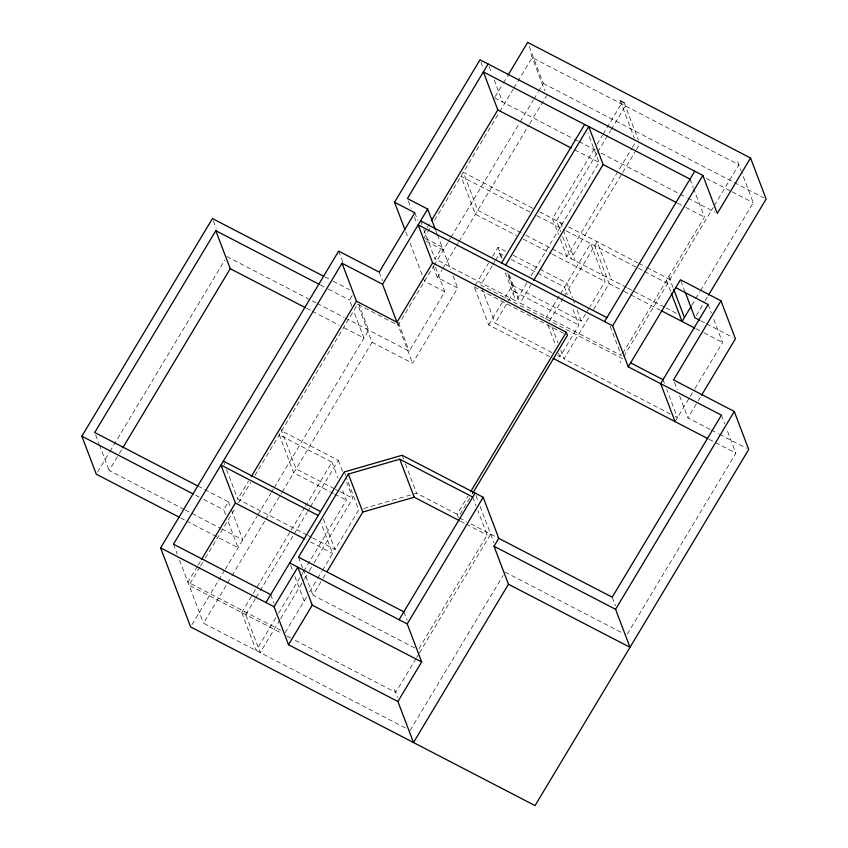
<?xml version="1.0" encoding="UTF-8"?>
<svg xmlns="http://www.w3.org/2000/svg" width="848" height="848" viewBox="0 0 848 848"><rect width="100%" height="100%" fill="white"/><g stroke="black" fill="none" stroke-linecap="round" stroke-linejoin="round"><path stroke-width="0.64" stroke-dasharray="4.24 3.18" d="M97.668 471.954L109.222 452.684M109.901 451.549L224.837 259.976M184.228 509.447L109.159 470.513L118.678 454.634M119.356 453.5L122.08 448.963M225.547 514.694L223.681 509.786L228.43 501.868L199.11 486.657M351.846 306.192L349.514 300.054L352.227 295.539M197.393 566.347L187.896 582.184L280.518 630.223M198.072 565.224L200.785 560.698M306.881 534.94L237.758 499.08L248.517 481.145M199.905 567.132L189.051 585.215L282.087 633.488M200.584 565.998L204.654 559.214M205.333 558.09L235.861 507.21M238.574 502.684L250.785 482.332M254.856 475.548L357.623 304.262L398.136 325.282L433.816 265.806M495.126 96.672L502.588 84.228M503.267 83.104L507.337 76.32M423.862 233.158L426.576 228.631M427.254 227.497L430.646 221.847M191.998 624.669L224.55 570.397M225.229 569.273L257.156 516.061M257.834 514.927L270.756 493.388M271.434 492.253L273.48 488.851M274.158 487.717L368.7 330.148L358.916 304.4M423.661 238.458L429.766 228.282M434.515 220.363L499.122 112.689M499.801 111.565L513.294 89.061M513.973 87.938L532.194 57.558L738.841 164.756L713.868 206.382M405.45 727.987L203.488 623.216L231.303 576.863M231.981 575.739L265.223 520.333M265.901 519.209L281.494 493.197M282.172 492.073L372.049 342.263L357.623 304.262M526.905 282.808L516.008 300.966L434.971 258.926L442.094 247.054L422.961 237.133M434.07 265.466L447.638 242.857M448.306 241.733L450.341 238.341M451.019 237.207L519.538 123.013M520.216 121.879L533.106 100.403M533.784 99.269L537.855 92.485M538.533 91.361L543.271 83.443L527.689 42.4M372.049 342.263L412.573 363.283L457.676 288.097L437.42 277.593L442.168 269.675M442.847 268.54L455.736 247.065M456.415 245.931L458.45 242.539M459.128 241.404L529.078 124.815M529.756 123.691L546.631 95.559M241.733 612.542L252.587 594.459M253.266 593.324L290.567 531.145M291.246 530.011L304.814 507.401M305.492 506.267L331.95 462.171L279.268 434.844M245.782 614.652L255.312 598.762M255.99 597.628L259.403 591.957M260.082 590.812L293.44 535.215M294.118 534.081L307.05 512.521M307.739 511.386L309.774 507.984M310.463 506.839L338.373 460.316L281.642 430.89M345.253 317.989L409.213 351.167L444.829 291.807L435.448 267.109M275.833 617.757L256.17 650.543L240.578 609.5M278.547 613.242L300.256 577.053M300.934 575.93L302.969 572.538M303.648 571.404L346.387 500.172L342.189 489.148M549.663 356.573L488.702 324.943L474.265 286.942L488.512 263.198M492.582 256.414L498.009 247.372L506.182 251.612M279.957 619.74L260.219 652.653L244.627 611.609M280.646 618.605L303.785 580.021M304.474 578.887L308.555 572.082M309.234 570.948L313.325 564.132M314.004 562.998L352.81 498.317L346.758 482.385M492.222 265.869L480.699 285.087L622.506 358.662L620.142 362.615M492.9 264.735L494.935 261.343M495.614 260.219L499.684 253.435L503.161 255.237M285.151 632.629L306.849 596.451M309.562 591.925L317.025 579.491M317.703 578.357L321.774 571.573M322.452 570.439L332.628 553.479L320.989 522.834M312.742 537.982L335.002 549.525L358.746 509.955L346.175 476.862M414.778 647.989L312.944 595.158L322.367 579.438M323.046 578.315L325.738 573.82M488.702 324.943L504.306 298.941M504.984 297.818L512.446 285.373L507.793 273.12M594.342 148.803L552.493 218.561L558.546 234.493M597.034 144.308L602.44 135.309M603.108 134.175L621.34 103.806M597.045 153.159L556.542 220.66L560.729 231.695M597.713 152.036L610.539 130.656M611.217 129.532L625.389 105.905M551.857 352.524L495.126 323.088L508.016 301.612M508.694 300.478L514.121 291.436L507.136 273.045M530.986 275.992L599.101 162.466L587.929 133.051M610.178 326.194L621.361 355.619L520.057 303.065L530.954 284.907M525.877 235.267L566.92 256.562L631.728 148.559M632.396 147.425L635.777 141.807M626.545 287.493L570.98 258.661L635.777 150.658M636.456 149.534L639.827 143.906M545.529 318.721L559.765 294.977M560.443 293.853L590.632 243.535L605.069 281.536L590.144 306.414M549.578 320.82L563.719 297.256M564.386 296.132L597.056 241.68L611.493 279.681M469.781 498.094L458.249 517.322L457.093 514.28L467.948 496.186M557.645 355.524L559.956 356.722L578.951 325.07L571.965 306.679M512.446 285.373L581.325 321.106L589.466 307.538M670.45 414.036L564.015 358.821L589.593 316.187M593.632 309.446L609.118 283.635L594.681 245.634M418.965 648.688L487.134 535.056L477.827 510.538M416.05 658.504L395.698 692.424L293.8 639.562M416.728 657.37L418.764 653.978M419.442 652.854L490.663 534.134M622.708 353.372L704.455 217.12L693.738 188.924M623.863 356.414L713.189 207.516M410.135 730.425L503.065 575.527M691.851 305.142L699.95 291.638M700.628 290.514L753.278 202.757L741.64 172.112M696.261 315.509L704.402 301.941M705.08 300.807L707.794 296.281M675.093 421.636L689.583 397.479M690.261 396.355L694.3 389.624M694.968 388.501L722.57 342.497L713.263 317.979M710.147 429.448L687.94 417.926L697.438 402.1M698.116 400.966L700.83 396.451M627.34 634.071L735.873 453.171L726.556 428.653M363.771 508.503L416.58 493.26L457.093 514.28M543.271 83.443L763.783 197.838M706.49 178.493L731.061 191.235M732.227 191.839L753.278 202.757M494.448 97.796L572.962 138.531M574.138 139.136L577.658 140.969M578.834 141.574L595.254 150.096M601.126 153.138L686.795 197.584M687.961 198.188L714.959 212.191M574.647 149.789L599.101 162.466M677.669 203.223L684.654 206.848M685.82 207.453L704.455 217.12M532.544 208.216L463.347 172.314L477.784 210.315L524.7 234.652M539.582 211.862L564.015 224.54M568.573 226.904L637.579 262.7M638.735 263.304L645.678 266.908M646.844 267.502L669.994 279.511M529.894 212.021L460.973 176.267L475.41 214.279L516.294 235.479M536.901 215.657L564.938 230.2M566.104 230.815L643.303 270.862M644.469 271.466L667.62 283.476M700.692 320.767L705.324 323.173M706.479 323.766L733.107 337.589M627.7 288.087L664.747 307.305M665.903 307.909L677.488 313.919M523.301 239.115L551.338 253.658M552.504 254.273L605.069 281.536M609.118 283.635L623.015 290.843M624.17 291.447L660.062 310.061M695.943 328.685L702.897 332.289M704.052 332.882L722.57 342.497M513.188 255.248L538.872 268.572M540.038 269.176L566.888 283.105L572.485 297.818M511.259 259.435L564.514 287.069L567.312 294.415M426.364 241.341L443.25 250.096M514.121 291.436L578.951 325.07M474.265 286.942L566.294 334.684M444.829 291.807L424.572 281.303L423.163 277.593M711.324 430.053L718.33 433.688M719.507 434.303L746.388 448.242M675.125 416.463L677.467 417.682L666.751 389.486M708.992 439.222L735.873 453.171M324.964 276.946L331.992 280.593M333.169 281.197L349.577 289.709M320.194 284.843L327.233 288.5M328.399 289.104L349.514 300.054M226.882 256.573L315.954 302.789M317.131 303.393L344.087 317.375M306.478 308.248L311.174 310.675M312.34 311.29L339.317 325.282M344.012 327.72L363.951 338.066L353.701 311.089M459.415 517.916L466.358 521.52M470.99 523.926L498.772 538.342M460.517 521.234L465.139 523.64M466.305 524.244L487.134 535.056M505.101 572.135L621.987 632.767M334.282 488.713L296.079 468.891L280.487 427.848M335.448 489.317L338.914 491.119M340.069 491.713L352.81 498.317M333.508 493.494L293.705 472.855L278.112 431.812M334.674 494.108L346.387 500.172M308.057 535.544L311.566 537.367M310.368 541.936L332.628 553.479M195.559 495.19L199.068 497.023M203.764 499.451L223.681 509.786M185.394 510.061L220.586 528.315M221.752 528.919L242.867 539.879L231.228 509.224M180.688 518.001L185.383 520.428M186.549 521.032L238.118 547.787L227.412 519.591M286.772 635.915L292.634 638.947M737.686 161.724L741.173 170.893M690.018 179.119L693.272 187.694M708.144 304.496L711.398 313.071M624.234 102.862L638.427 140.227M620.185 100.764L634.378 138.129M680.933 280.985L684.665 290.8M668.839 276.48L673.248 288.097M721.436 415.17L724.69 423.746M666.464 280.434L670.885 292.051M674.436 382.374L677.234 389.73M679.566 395.857L687.94 417.926M663.03 379.681L664.429 383.36M531.039 54.516L544.766 90.662M560.592 222.759L562.924 228.896M563.39 230.115L575.029 260.76M562.595 236.592L570.98 258.661M560.401 239.401L566.92 256.562M489.052 66.451L491.374 72.578M494.172 79.935L502.557 102.004M572.941 299.047L574.806 303.944M577.138 310.071L581.325 321.106M480.943 62.254L483.275 68.381M551.91 326.957L557.963 342.889M560.751 350.245L564.015 358.821M547.85 324.848L555.769 345.687M558.567 353.044L559.956 356.722M509.351 274.879L520.057 303.065M498.009 247.372L502.196 258.407M499.684 253.435L501.55 258.333M505.291 272.77L516.008 300.966M612.224 597.193L615.489 605.779M481.622 287.546L495.126 323.088M436.042 231.122L436.964 233.571M437.43 234.801L450.701 269.706M453.023 275.844L457.676 288.097M420.534 220.925L421.933 224.603M423.788 229.511L434.971 258.926M414.799 212.763L417.619 220.173M408.323 200.997L411.121 208.354M414.386 216.929L416.707 223.066M433.233 266.558L437.42 277.593M405.8 231.896L408.153 238.076M410.029 243.016L422.696 276.363M475.993 495.508L478.283 501.539M480.116 506.373L493.928 542.72M472.707 497.045L475.961 505.631M379.194 272.123L382.48 280.762M398.422 322.759L409.213 351.167M396.981 322.24L412.573 363.283M338.67 251.103L342.804 261.968M402.143 455.259L403.542 458.938M405.408 463.835L416.58 493.26M403.849 611.811L407.114 620.386M344.309 471.954L345.708 475.633M338.373 460.316L342.56 471.35M331.95 462.171L338.002 478.113M394.543 689.382L397.564 697.321M213.378 221.031L216.166 228.377M323.364 518.881L335.002 549.525M298.507 557.157L302.694 568.192M303.16 569.411L312.944 595.158M290.631 565.415L292.963 571.552M294.828 576.449L304.135 600.967M223.321 461.079L224.72 464.757M226.586 469.654L237.758 499.08M270.713 594.628L273.968 603.204M228.43 501.868L230.762 508.005M173.469 544.172L177.19 553.988M179.522 560.115L203.488 623.216M95.654 434.96L98.909 443.536M99.375 444.765L109.159 470.513"/><path stroke-width="1.27" d="M179.522 517.386L96.301 474.223L81.864 436.222L212.445 218.572L323.788 276.331M319.018 284.239L215.805 230.698L94.722 432.512L197.934 486.052M122.759 447.829L230.232 268.699L215.805 230.698M265.965 602.536L344.309 471.954L402.143 455.259L483.18 497.299L498.772 538.342L612.224 597.193L721.436 415.17L628.241 366.824L680.467 279.766L720.991 300.786L673.513 379.925L734.283 411.46L748.72 449.461L535.056 805.6L190.641 626.937L160.611 547.893L338.67 251.103L379.194 272.123L414.799 212.763L394.543 202.259L480.01 59.795L702.865 175.409L717.302 213.41L750.544 158.004L527.689 42.4L508.016 75.186M628.241 366.824L612.648 325.78L418.159 224.879L432.597 262.88L396.981 322.24L382.543 284.239L342.03 263.219L173.469 544.172L270.713 594.628M488.119 64.003L407.4 198.549L427.657 209.053L435.575 229.893M201.464 559.563L235.384 503.034L220.946 465.033L318.191 515.478M251.209 476.661L356.467 301.22L342.03 263.219M382.543 284.239L427.657 209.053M431.325 220.713L497.808 109.922L483.371 71.921L690.018 179.119M472.707 497.045L399.768 459.213L348.358 474.053L298.507 557.157L403.849 611.811M397.903 701.497L288.5 644.745L274.063 606.744L297.807 567.174L312.244 605.175L421.647 661.928L397.903 701.497L413.495 742.541L508.461 584.251L494.024 546.25L498.772 538.342M501.571 262.965L584.664 124.465M505.62 265.064L588.713 126.564L603.151 164.565L676.503 202.619M327.084 571.573L362.796 512.054L414.206 497.214L459.351 520.64M288.5 644.745L312.244 605.175M533.678 280.359L603.151 164.565M470.661 491.67L566.305 332.246L432.597 262.88M472.495 493.578L567.46 335.289L566.305 332.246M399.101 619.718L475.081 493.091M421.647 661.928L407.21 623.927L483.18 497.299M604.55 321.572L694.766 171.201M612.648 325.78L702.865 175.409M691.184 306.266L682.057 321.477L671.34 293.281M708.472 295.157L766.136 199.047L750.544 158.004M701.508 395.316L735.428 338.787L720.991 300.786M508.461 584.251L630.011 647.31L615.584 609.309L734.283 411.46M620.185 100.764L624.234 102.862M497.808 109.922L571.16 147.976M675.729 287.673L708.144 304.496L660.656 383.635L675.093 421.636M699.536 320.162L694.904 317.767L685.131 292.019M661.217 310.665L694.788 328.081M420.534 220.925L606.924 317.618M630.615 362.859L663.03 379.681M553.182 358.397L707.815 438.617M356.467 301.22L396.981 322.24M230.232 268.699L305.301 307.633M494.024 546.25L615.584 609.309M223.321 461.079L320.565 511.524M235.384 503.034L304.506 538.893M81.864 436.222L193.217 493.981M289.709 562.966L407.21 623.927M160.611 547.893L274.063 606.744M673.715 289.327L684.431 317.523M394.543 202.259L404.867 229.426M399.768 459.213L414.206 497.214M348.358 474.053L362.796 512.054"/></g></svg>
